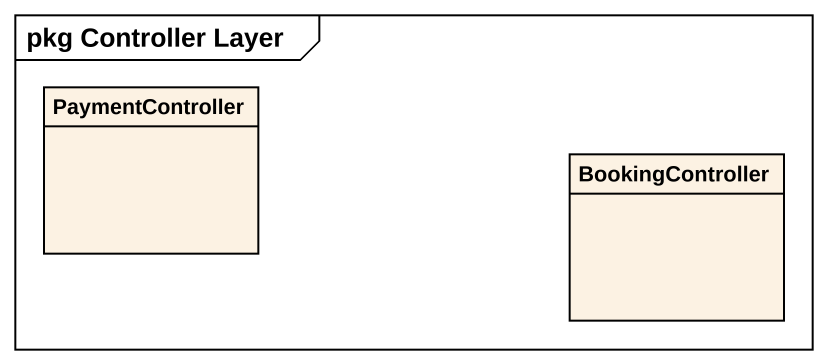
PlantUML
@startuml
mainframe pkg Controller Layer
hide circle
hide empty members
class PaymentController
class BookingController
@enduml
